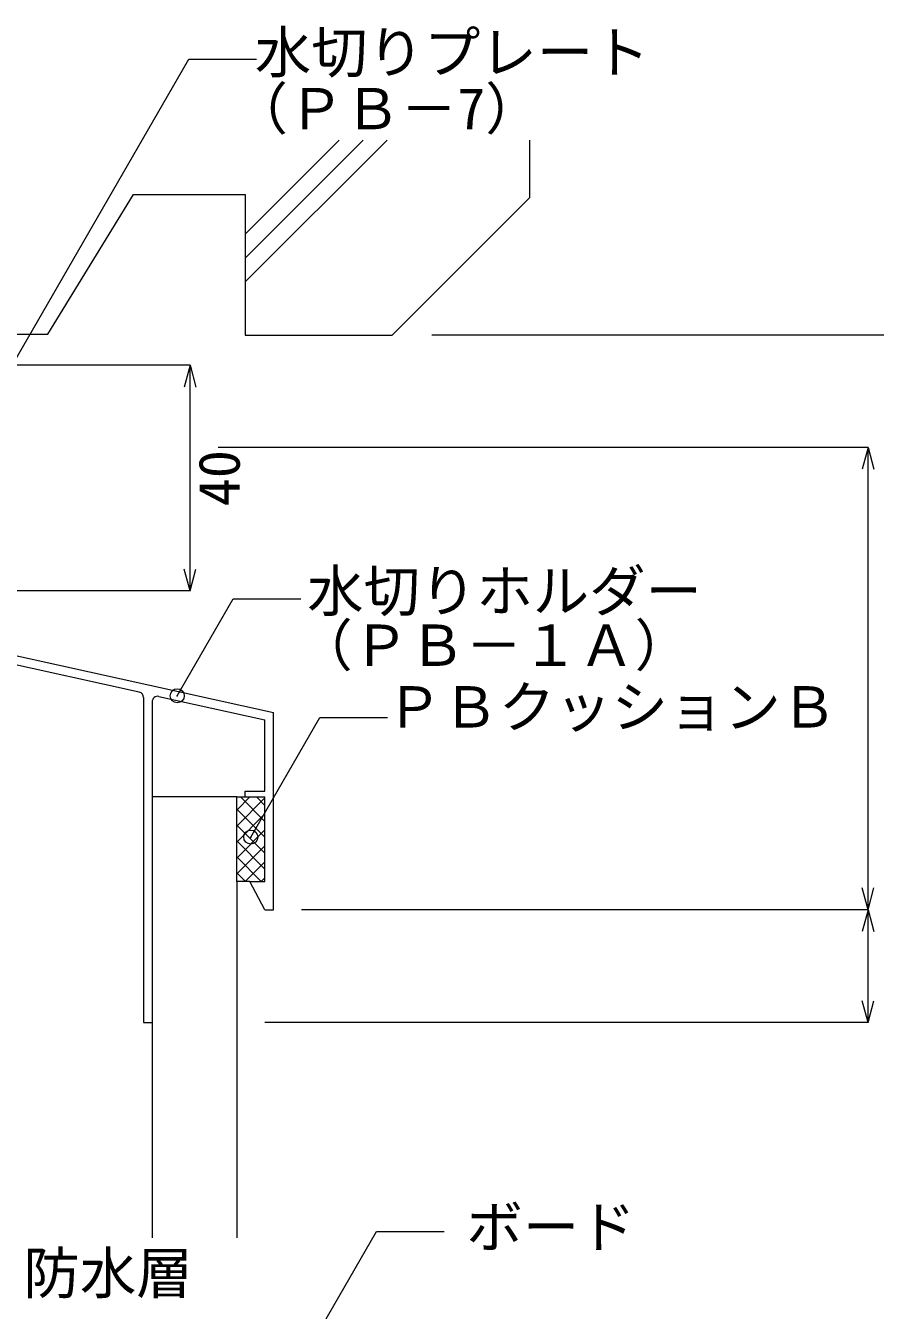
# Model space of a CAD drawing. Units: millimetres, scale not verified. Extents: x -675 to 675, y -471 to 460.
# Drawn here: x -406.1 to -255.4, y 97.2 to 325.1 of the extents above; entities that cross this region are included whole.
import ezdxf
from ezdxf.enums import TextEntityAlignment as Align

# ---------------------------------------------------------------- set-up
doc = ezdxf.new("R2010")
doc.units = ezdxf.units.MM
doc.header["$LTSCALE"] = 5
doc.header["$PDMODE"] = 32
doc.header["$PDSIZE"] = 2.5
doc.layers.add('1-0_芯・寸法線', color=7, linetype='Continuous', lineweight=18)
doc.styles.add('ＭＳ ゴシック', font='')
doc.styles.get('ＭＳ ゴシック').set_extended_font_data('MS Gothic')

msp = doc.modelspace()

# ---------------------------------------------------------------- linework, layer by layer
at = {"layer": '1-0_芯・寸法線'}
for p, q in [((-417.412, 249.362), (-377.128, 319.137)), ((-377.128, 319.137), (-365.128, 319.137)), ((-367.15, 288.106), (-350.48, 304.776)), ((-367.15, 283.863), (-346.237, 304.776)), ((-367.15, 279.62), (-341.995, 304.776)), ((-316.71, 304.776), (-316.71, 294.546)), ((-402.111, 270.346), (-386.953, 295.16)), ((-386.953, 295.16), (-367.15, 295.16)), ((-367.15, 295.16), (-367.15, 270.16)), ((-341.096, 270.16), (-316.71, 294.546)), ((-442.147, 270.346), (-402.111, 270.346)), ((-367.15, 270.16), (-341.096, 270.16)), ((-227.147, 270.16), (-334.025, 270.16)), ((-376.912, 264.838), (-411.912, 264.838)), ((-376.912, 264.838), (-377.947, 260.974)), ((-376.912, 264.838), (-375.877, 260.974)), ((-376.912, 224.838), (-376.912, 264.838)), ((-256.71, 250.288), (-371.912, 250.288)), ((-256.71, 250.288), (-257.745, 246.424)), ((-256.71, 250.288), (-255.674, 246.424)), ((-256.71, 168.288), (-256.71, 250.288)), ((-376.912, 224.838), (-377.947, 228.702)), ((-376.912, 224.838), (-375.877, 228.702)), ((-376.912, 224.838), (-411.912, 224.838)), ((-385.932, 206.886), (-432.148, 217.081)), ((-430.148, 218.288), (-362.148, 203.288)), ((-385.148, 205.91), (-385.148, 148.288)), ((-383.648, 205.138), (-383.648, 148.288)), ((-382.432, 206.114), (-363.648, 201.971)), ((-363.648, 189.288), (-363.648, 201.971)), ((-367.148, 189.288), (-363.648, 189.288)), ((-367.148, 188.288), (-367.148, 189.288)), ((-368.648, 188.288), (-383.648, 188.288)), ((-368.648, 185.94), (-366.3, 188.288)), ((-368.648, 188.288), (-367.148, 188.288)), ((-368.648, 173.288), (-368.648, 188.288)), ((-368.648, 183.112), (-363.648, 188.112)), ((-367.974, 188.288), (-363.648, 183.962)), ((-367.148, 188.288), (-363.648, 188.288)), ((-365.146, 188.288), (-363.648, 186.79)), ((-363.648, 173.288), (-363.648, 188.288)), ((-368.648, 186.133), (-363.648, 181.133)), ((-368.648, 180.283), (-363.648, 185.283)), ((-368.648, 183.305), (-363.648, 178.305)), ((-368.648, 177.455), (-363.648, 182.455)), ((-368.648, 180.477), (-363.648, 175.477)), ((-368.648, 174.627), (-363.648, 179.627)), ((-368.648, 177.648), (-364.288, 173.288)), ((-367.158, 173.288), (-363.648, 176.798)), ((-368.648, 174.82), (-367.116, 173.288)), ((-368.648, 173.288), (-368.648, 110.106)), ((-366.348, 173.288), (-368.648, 173.288)), ((-366.348, 173.288), (-363.648, 173.288)), ((-363.648, 168.288), (-366.348, 173.288)), ((-364.329, 173.288), (-363.648, 173.97)), ((-256.71, 168.288), (-257.745, 172.152)), ((-256.71, 168.288), (-255.674, 172.152)), ((-256.71, 168.288), (-357.148, 168.288)), ((-256.71, 168.288), (-257.745, 164.424)), ((-256.71, 168.288), (-255.674, 164.424)), ((-256.71, 148.288), (-256.71, 168.288)), ((-256.71, 148.288), (-257.745, 152.152)), ((-256.71, 148.288), (-255.674, 152.152)), ((-385.148, 148.288), (-383.648, 148.288)), ((-383.648, 148.288), (-383.648, 110.106)), ((-256.71, 148.288), (-363.648, 148.288))]:
    msp.add_line(p, q, dxfattribs=at)
for points in [[(-379.193, 206.224), (-369.264, 223.421), (-357.264, 223.421)], [(-363.648, 168.288), (-362.148, 168.288), (-362.148, 203.288)], [(-366.148, 181.169), (-353.901, 202.381), (-341.901, 202.381)], [(-376.148, 55.249), (-343.84, 111.207), (-331.84, 111.207)]]:
    msp.add_lwpolyline(points, dxfattribs=at)
for centre, start, end in [((-386.148, 205.91), 0, 77.56044), ((-382.648, 205.138), 77.56044, 180)]:
    msp.add_arc(centre, 1, start, end, dxfattribs=at)
for p in [(-379.193, 206.224), (-366.148, 181.169)]:
    msp.add_point(p, dxfattribs=at)

# ---------------------------------------------------------------- texts
at = {"layer": '1-0_芯・寸法線', "style": 'ＭＳ ゴシック'}
for s, p in [('水切りプレート', (-365.437, 314.497)), ('（ＰＢ－7）', (-369.565, 304.504)), ('水切りホルダー', (-356.15, 218.96)), ('（ＰＢ－１Ａ）', (-358.076, 209.329)), ('ＰＢクッションＢ', (-342.185, 198.391)), ('ボード', (-327.916, 106.164)), ('防水層', (-406.461, 97.982))]:
    msp.add_text(s, height=7.331, dxfattribs=at).set_placement(p, align=Align.BOTTOM_LEFT)
msp.add_text('40', height=7.331, rotation=90, dxfattribs=at).set_placement((-365.912, 239.838), align=Align.BOTTOM_LEFT)

doc.saveas('drawing.dxf')
